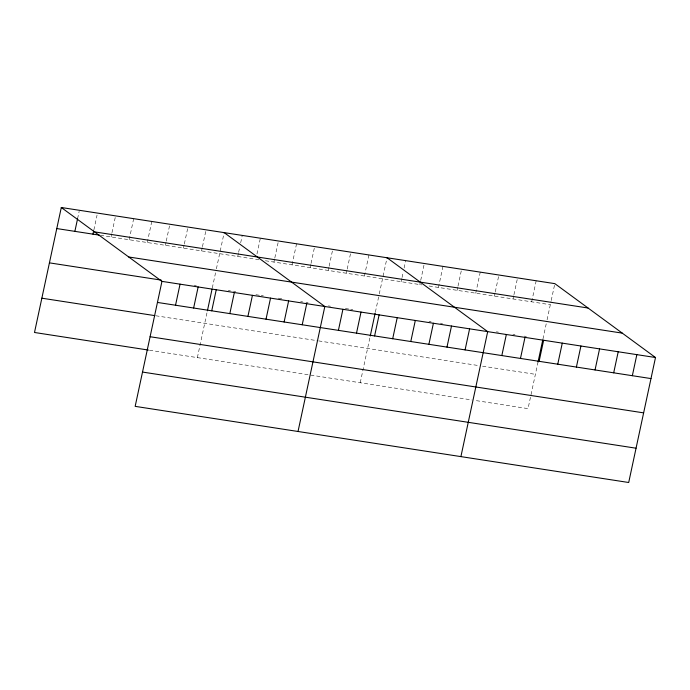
<?xml version="1.0" encoding="UTF-8"?>
<svg xmlns="http://www.w3.org/2000/svg" width="690" height="690" viewBox="0 0 690 690"><rect width="100%" height="100%" fill="white"/><g stroke="black" fill="none" stroke-linecap="round" stroke-linejoin="round"><path stroke-width="0.52" stroke-dasharray="3.45 2.59" d="M77.582 218.713L79.169 211.338M93.875 229.934L97.04 215.185M111.073 236.937L111.746 233.781M111.97 232.728L115.584 215.875M129.168 239.732L133.679 218.661M147.263 242.526L151.783 221.456M165.359 245.312L166.04 242.156M166.264 241.103L169.878 224.25M183.454 248.107L184.135 244.95M184.359 243.889L187.973 227.036M201.549 250.901L202.23 247.736M202.455 246.684L206.069 229.83M197.366 357.618L207.397 310.845M212.296 287.989L215.754 271.843M216.401 268.824L224.164 232.625M237.748 256.482L238.421 253.325M238.645 252.273L239.775 247.003M240.681 242.785L242.259 235.419M256.973 254.006L260.354 238.205M273.939 262.062L274.62 258.905M274.844 257.853L278.458 241M292.034 264.856L296.553 243.794M310.129 267.651L310.811 264.486M311.035 263.433L314.649 246.58M328.224 270.446L328.906 267.28M329.13 266.228L332.744 249.375M346.328 273.231L347.001 270.075M347.225 269.022L350.839 252.169M364.423 276.026L368.934 254.955M360.24 382.743L370.263 335.978M375.386 312.104L378.845 295.967M379.276 293.949L387.038 257.75M401.166 281.693L401.839 278.536M402.063 277.484L403.193 272.214M404.099 268.005L405.677 260.63M419.805 284.573L420.486 281.408M420.71 280.356L424.324 263.502M438.452 287.445L442.971 266.383M457.099 290.326L457.772 287.161M458.005 286.109L461.61 269.255M475.746 293.198L480.257 272.136M494.385 296.079L495.066 292.914M495.291 291.861L498.905 275.008M513.032 298.951L513.714 295.794M513.938 294.742L517.552 277.889M531.68 301.832L536.19 280.761M538.071 361.862L528.04 408.627L474.177 400.321M542.97 338.997L546.428 322.86M547.075 319.832L551 301.547M551.224 300.495L554.838 283.642M100.421 235.299L259.035 259.768M265.426 260.751L421.883 284.892M429.128 286.005L550.318 304.704M194.201 285.194L196.331 285.522M228.261 290.447L230.391 290.775M233.582 291.266L235.713 291.603M255.938 294.716L260.199 295.372M261.26 295.544L263.39 295.872M278.294 298.166L282.555 298.822M300.65 301.616L302.781 301.944M305.972 302.436L308.102 302.763M328.328 305.886L330.458 306.213M345.362 308.516L349.614 309.172M350.684 309.336L352.814 309.663M429.025 321.419L431.103 321.738M440.427 323.179L442.497 323.498M496.36 331.812L498.43 332.132M512.929 334.365L514.999 334.685M524.322 336.125L526.392 336.444M155.75 315.761L317.555 340.731M318.625 340.895L478.42 365.545M482.569 366.183L535.397 374.334M149.463 350.227L472.107 400.002"/><path stroke-width="1.03" d="M61.298 207.5L161.96 281.373L135.162 406.358L628.702 482.5L655.5 357.515L554.838 283.642L61.298 207.5L34.5 332.485L148.402 350.063M74.874 231.357L77.582 218.713M92.969 234.152L93.65 230.986M175.536 305.23L180.055 284.159M193.631 308.016L198.151 286.954M207.397 310.845L212.072 289.024M211.727 310.811L216.246 289.748M229.83 313.605L234.341 292.534M247.926 316.399L252.437 295.329M266.021 319.185L270.54 298.123M284.116 321.98L288.636 300.909M302.211 324.774L306.731 303.704M298.028 431.491L324.826 306.498L224.164 232.625M338.411 330.355L342.921 309.293M356.506 333.149L361.017 312.078M370.263 335.978L375.162 313.113M374.601 335.935L379.112 314.873M392.696 338.73L397.216 317.667M410.791 341.524L415.311 320.453M428.887 344.319L433.406 323.248M446.982 347.105L451.502 326.042M465.086 349.899L469.597 328.828M460.903 456.616L487.692 331.623L387.038 257.75M501.828 355.566L506.339 334.503M520.467 358.446L524.986 337.376M538.071 361.862L542.745 340.041M539.114 361.319L543.634 340.256M557.761 364.199L562.272 343.128M576.4 367.071L580.92 346.009M595.047 369.952L599.567 348.881M613.695 372.824L618.214 351.762M632.342 375.705L636.853 354.634M94.513 231.874L588.053 308.016M56.778 228.562L99.36 235.135M128.737 256.99L622.285 333.132M49.43 262.856L161.201 280.106M161.96 281.373L655.5 357.515M157.441 302.436L650.981 378.577M41.849 298.192L154.689 315.597M150.092 336.729L643.632 412.87M142.511 372.065L636.059 448.207"/></g></svg>
